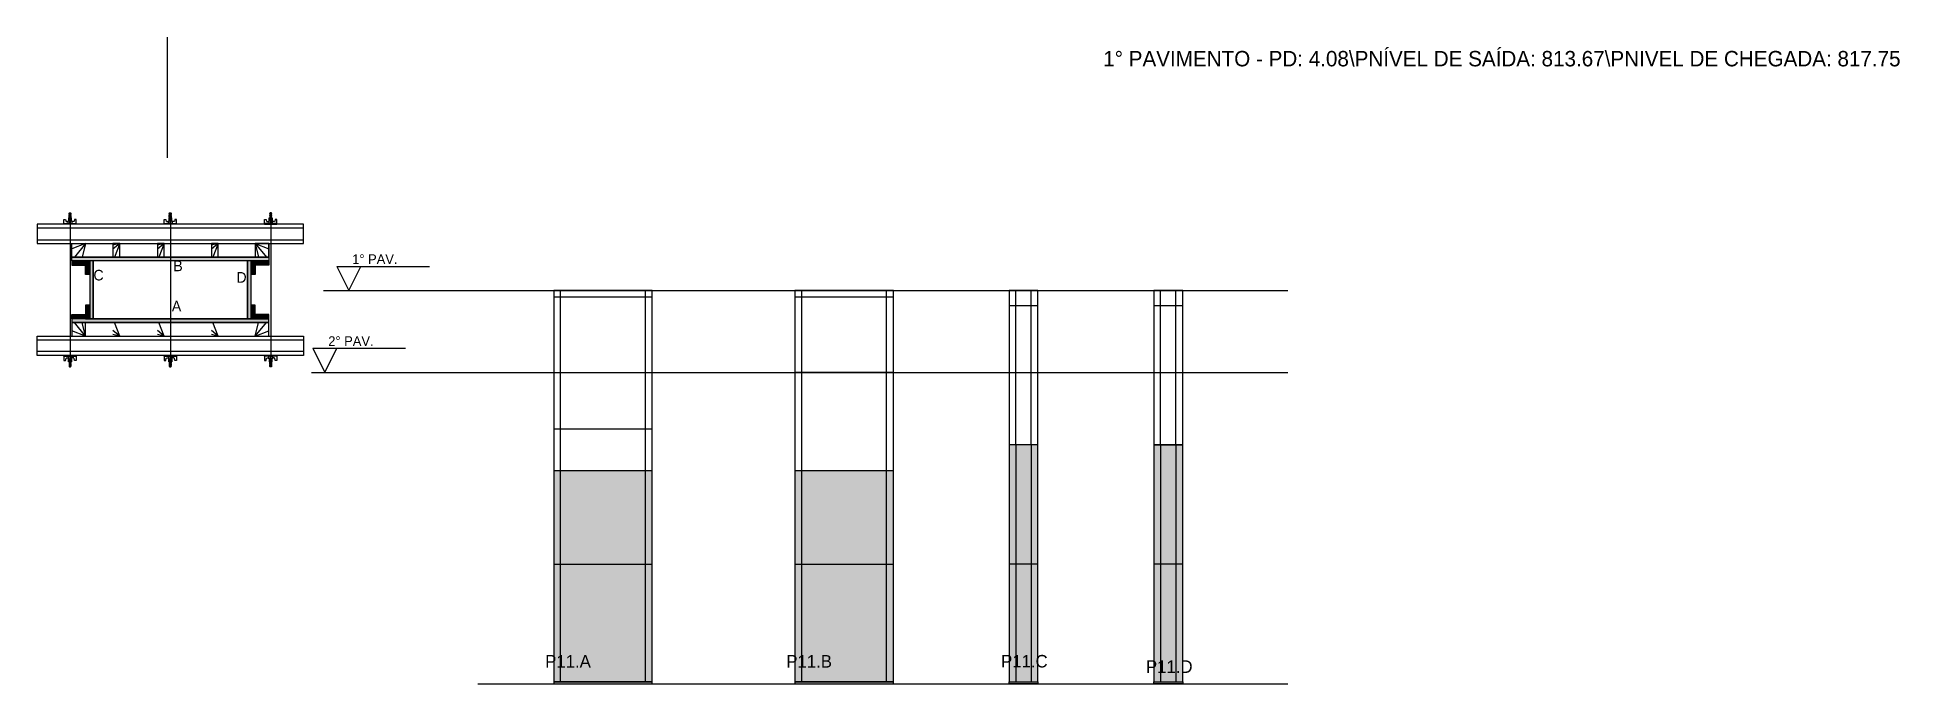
# Model space of a CAD drawing. Header units: metres. Extents: x 7871 to 9802, y 12106 to 12777.
import ezdxf

# ---------------------------------------------------------------- set-up
doc = ezdxf.new("R2010")
doc.units = ezdxf.units.M
for name, color, linetype in [('CHAPA', 7, 'Continuous'), ('Hachura', 7, 'Continuous'), ('Madeira', 7, 'Continuous'), ('NIVEL 1° PAV.', 7, 'Continuous'), ('NIVEL 2° PAV.', 7, 'Continuous'), ('NOMENCLATURA', 7, 'Continuous'), ('Nível', 7, 'Continuous'), ('Painéis', 7, 'Continuous'), ('Perfil Metálico', 7, 'Continuous'), ('SARR_2.2x7', 7, 'Continuous'), ('SARRAFO', 7, 'Continuous'), ('Texto Seção', 7, 'Continuous'), ('TEXTO_GERAL', 7, 'Continuous')]:
    doc.layers.add(name, color=color, linetype=linetype)

msp = doc.modelspace()

# ---------------------------------------------------------------- hatches: boundary and pattern name
at = {"layer": 'Hachura'}
h = msp.add_hatch(color=7, dxfattribs=at)
h.dxf.hatch_style = 1
h.paths.add_polyline_path([(7906.7, 12544.5), (7906.7, 12548.5), (7906.7, 12548.5), (8110.7, 12548.5), (8110.7, 12548.5), (8110.7, 12544.5), (8110.7, 12544.5), (7906.7, 12544.5)])
h = msp.add_hatch(color=7, dxfattribs=at)
h.dxf.hatch_style = 1
h.paths.add_polyline_path([(7906.7, 12544.5), (7906.7, 12548.5), (7906.7, 12548.5), (8110.7, 12548.5), (8110.7, 12548.5), (8110.7, 12544.5), (8110.7, 12544.5), (7906.7, 12544.5)])
h = msp.add_hatch(color=7, dxfattribs=at)
h.dxf.hatch_style = 1
h.paths.add_polyline_path([(7920.7, 12544.5), (7920.7, 12540.1), (7920.7, 12540.1), (7906.7, 12540.1), (7906.7, 12540.1), (7906.7, 12544.5), (7906.7, 12544.5), (7920.7, 12544.5)])
h = msp.add_hatch(color=7, dxfattribs=at)
h.dxf.hatch_style = 1
h.paths.add_polyline_path([(7925.1, 12544.5), (7920.7, 12544.5), (7920.7, 12544.5), (7920.7, 12530.5), (7920.7, 12530.5), (7925.1, 12530.5), (7925.1, 12530.5), (7925.1, 12544.5)])
h = msp.add_hatch(color=7, dxfattribs=at)
h.dxf.hatch_style = 1
h.paths.add_polyline_path([(7928.7, 12544.5), (7925.1, 12544.5), (7925.1, 12544.5), (7925.1, 12484.5), (7925.1, 12484.5), (7928.7, 12484.5), (7928.7, 12484.5), (7928.7, 12544.5)])
h = msp.add_hatch(color=7, dxfattribs=at)
h.dxf.hatch_style = 1
h.paths.add_polyline_path([(7928.7, 12544.5), (7925.1, 12544.5), (7925.1, 12544.5), (7925.1, 12484.5), (7925.1, 12484.5), (7928.7, 12484.5), (7928.7, 12484.5), (7928.7, 12544.5)])
h = msp.add_hatch(color=7, dxfattribs=at)
h.dxf.hatch_style = 1
h.paths.add_polyline_path([(8092.3, 12544.5), (8088.7, 12544.5), (8088.7, 12544.5), (8088.7, 12484.5), (8088.7, 12484.5), (8092.3, 12484.5), (8092.3, 12484.5), (8092.3, 12544.5)])
h = msp.add_hatch(color=7, dxfattribs=at)
h.dxf.hatch_style = 1
h.paths.add_polyline_path([(8092.3, 12544.5), (8088.7, 12544.5), (8088.7, 12544.5), (8088.7, 12484.5), (8088.7, 12484.5), (8092.3, 12484.5), (8092.3, 12484.5), (8092.3, 12544.5)])
h = msp.add_hatch(color=7, dxfattribs=at)
h.dxf.hatch_style = 1
h.paths.add_polyline_path([(8096.7, 12544.5), (8092.3, 12544.5), (8092.3, 12544.5), (8092.3, 12530.5), (8092.3, 12530.5), (8096.7, 12530.5), (8096.7, 12530.5), (8096.7, 12544.5)])
h = msp.add_hatch(color=7, dxfattribs=at)
h.dxf.hatch_style = 1
h.paths.add_polyline_path([(8096.7, 12544.5), (8096.7, 12540.1), (8096.7, 12540.1), (8110.7, 12540.1), (8110.7, 12540.1), (8110.7, 12544.5), (8110.7, 12544.5), (8096.7, 12544.5)])
h = msp.add_hatch(color=7, dxfattribs=at)
h.dxf.hatch_style = 1
h.paths.add_polyline_path([(7925.1, 12484.5), (7920.7, 12484.5), (7920.7, 12484.5), (7920.7, 12498.5), (7920.7, 12498.5), (7925.1, 12498.5), (7925.1, 12498.5), (7925.1, 12484.5)])
h = msp.add_hatch(color=7, dxfattribs=at)
h.dxf.hatch_style = 1
h.paths.add_polyline_path([(8096.7, 12484.5), (8092.3, 12484.5), (8092.3, 12484.5), (8092.3, 12498.5), (8092.3, 12498.5), (8096.7, 12498.5), (8096.7, 12498.5), (8096.7, 12484.5)])
h = msp.add_hatch(color=7, dxfattribs=at)
h.dxf.hatch_style = 1
h.paths.add_polyline_path([(7920.7, 12484.5), (7920.7, 12488.9), (7920.7, 12488.9), (7906.7, 12488.9), (7906.7, 12488.9), (7906.7, 12484.5), (7906.7, 12484.5), (7920.7, 12484.5)])
h = msp.add_hatch(color=7, dxfattribs=at)
h.dxf.hatch_style = 1
h.paths.add_polyline_path([(7906.7, 12484.5), (7906.7, 12480.5), (7906.7, 12480.5), (8110.7, 12480.5), (8110.7, 12480.5), (8110.7, 12484.5), (8110.7, 12484.5), (7906.7, 12484.5)])
h = msp.add_hatch(color=7, dxfattribs=at)
h.dxf.hatch_style = 1
h.paths.add_polyline_path([(7906.7, 12484.5), (7906.7, 12480.5), (7906.7, 12480.5), (8110.7, 12480.5), (8110.7, 12480.5), (8110.7, 12484.5), (8110.7, 12484.5), (7906.7, 12484.5)])
h = msp.add_hatch(color=7, dxfattribs=at)
h.dxf.hatch_style = 1
h.paths.add_polyline_path([(8096.7, 12484.5), (8096.7, 12488.9), (8096.7, 12488.9), (8110.7, 12488.9), (8110.7, 12488.9), (8110.7, 12484.5), (8110.7, 12484.5), (8096.7, 12484.5)])
h = msp.add_hatch(color=7, dxfattribs=at)
h.dxf.hatch_style = 1
h.paths.add_polyline_path([(8908.2, 12105.8), (8908.2, 12353.8), (8908.2, 12353.8), (8878.2, 12353.8), (8878.2, 12353.8), (8878.2, 12105.8), (8878.2, 12105.8), (8908.2, 12105.8)])
h = msp.add_hatch(color=7, dxfattribs=at)
h.dxf.hatch_style = 1
h.paths.add_polyline_path([(9058.3, 12105.8), (9058.3, 12353.8), (9058.3, 12353.8), (9028.3, 12353.8), (9028.3, 12353.8), (9028.3, 12105.8), (9028.3, 12105.8), (9058.3, 12105.8)])
h = msp.add_hatch(color=7, dxfattribs=at)
h.dxf.hatch_style = 1
h.paths.add_polyline_path([(8508.2, 12105.8), (8508.2, 12326.8), (8508.2, 12326.8), (8406.2, 12326.8), (8406.2, 12326.8), (8406.2, 12105.8), (8406.2, 12105.8), (8508.2, 12105.8)])
h = msp.add_hatch(color=7, dxfattribs=at)
h.dxf.hatch_style = 1
h.paths.add_polyline_path([(8758.3, 12105.8), (8758.3, 12326.8), (8758.3, 12326.8), (8656.3, 12326.8), (8656.3, 12326.8), (8656.3, 12105.8), (8656.3, 12105.8), (8758.3, 12105.8)])

# ---------------------------------------------------------------- linework, layer by layer
at = {"layer": 'CHAPA', "color": 7, "lineweight": 25}
for points in [[(7906.7, 12544.5), (7906.7, 12548.5), (8110.7, 12548.5), (8110.7, 12544.5)], [(7906.7, 12544.5), (7906.7, 12548.5), (8110.7, 12548.5), (8110.7, 12544.5)], [(7928.7, 12544.5), (7925.1, 12544.5), (7925.1, 12484.5), (7928.7, 12484.5)], [(7928.7, 12544.5), (7925.1, 12544.5), (7925.1, 12484.5), (7928.7, 12484.5)], [(8092.3, 12544.5), (8088.7, 12544.5), (8088.7, 12484.5), (8092.3, 12484.5)], [(8092.3, 12544.5), (8088.7, 12544.5), (8088.7, 12484.5), (8092.3, 12484.5)], [(7906.7, 12484.5), (7906.7, 12480.5), (8110.7, 12480.5), (8110.7, 12484.5)], [(7906.7, 12484.5), (7906.7, 12480.5), (8110.7, 12480.5), (8110.7, 12484.5)]]:
    msp.add_lwpolyline(points, close=True, dxfattribs=at)
at = {"layer": 'Defpoints', "color": 7, "lineweight": 25}
msp.add_line((8005.7, 12651.5), (8005.7, 12776.5), dxfattribs=at)
at = {"layer": 'Hachura', "color": 7, "lineweight": 25}
for p, q in [((7905.7, 12592.2), (7903.5, 12593.3)), ((7905.7, 12591.1), (7903.5, 12592.1)), ((7905.7, 12589.9), (7903.5, 12591)), ((7903.6, 12594), (7904, 12594.3)), ((7903.6, 12593.6), (7903.6, 12594)), ((7903.6, 12594), (7903.6, 12594)), ((7905.6, 12594), (7903.6, 12594)), ((7903.6, 12593.6), (7905.6, 12592.7)), ((7903.6, 12593.6), (7905.6, 12592.7)), ((7903.6, 12593.5), (7905.7, 12592.5)), ((7903.6, 12592.5), (7903.6, 12593.1)), ((7905.6, 12592.1), (7903.6, 12593.1)), ((7903.6, 12592.5), (7905.6, 12591.5)), ((7903.6, 12592.4), (7905.7, 12591.3)), ((7903.6, 12591.3), (7903.6, 12592)), ((7905.6, 12591), (7903.6, 12592)), ((7903.6, 12591.7), (7903.6, 12592)), ((7903.6, 12591.3), (7905.6, 12590.3)), ((7903.6, 12591.2), (7905.7, 12590.1)), ((7903.6, 12590.1), (7903.6, 12590.8)), ((7905.6, 12589.8), (7903.6, 12590.8)), ((7904, 12594.3), (7905.2, 12594.3)), ((7905.6, 12593.3), (7904.3, 12594)), ((7905.7, 12593.4), (7904.5, 12594)), ((7904.7, 12593.3), (7904.7, 12439.5)), ((7905.1, 12594), (7905.7, 12593.6)), ((7905.6, 12594), (7905.2, 12594.3)), ((7905.3, 12594), (7905.6, 12593.8)), ((7905.6, 12593.8), (7905.6, 12594)), ((7905.6, 12593.3), (7905.6, 12592.7)), ((7905.6, 12591.5), (7905.6, 12592.1)), ((7905.6, 12590.8), (7905.6, 12591)), ((7905.6, 12590.8), (7905.6, 12590.3)), ((8009.7, 12592.2), (8007.5, 12593.3)), ((8009.7, 12591.1), (8007.5, 12592.1)), ((8009.7, 12589.9), (8007.5, 12591)), ((8007.6, 12594), (8008, 12594.3)), ((8007.6, 12593.6), (8007.6, 12594)), ((8007.6, 12594), (8007.6, 12594)), ((8009.6, 12594), (8007.6, 12594)), ((8007.6, 12593.6), (8009.6, 12592.7)), ((8007.6, 12593.6), (8009.6, 12592.7)), ((8007.6, 12593.5), (8009.7, 12592.5)), ((8007.6, 12592.5), (8007.6, 12593.1)), ((8009.6, 12592.1), (8007.6, 12593.1)), ((8007.6, 12592.5), (8009.6, 12591.5)), ((8007.6, 12592.4), (8009.7, 12591.3)), ((8007.6, 12591.3), (8007.6, 12592)), ((8009.6, 12591), (8007.6, 12592)), ((8007.6, 12591.7), (8007.6, 12592)), ((8007.6, 12591.3), (8009.6, 12590.3)), ((8007.6, 12591.2), (8009.7, 12590.1)), ((8007.6, 12590.1), (8007.6, 12590.8)), ((8009.6, 12589.8), (8007.6, 12590.8)), ((8008, 12594.3), (8009.2, 12594.3)), ((8009.6, 12593.3), (8008.3, 12594)), ((8009.7, 12593.4), (8008.5, 12594)), ((8008.7, 12593.3), (8008.7, 12439.5)), ((8009.1, 12594), (8009.7, 12593.6)), ((8009.6, 12594), (8009.2, 12594.3)), ((8009.3, 12594), (8009.6, 12593.8)), ((8009.6, 12593.8), (8009.6, 12594)), ((8009.6, 12593.3), (8009.6, 12592.7)), ((8009.6, 12591.5), (8009.6, 12592.1)), ((8009.6, 12590.8), (8009.6, 12591)), ((8009.6, 12590.8), (8009.6, 12590.3)), ((8112.3, 12594), (8111.6, 12593.6)), ((8113.8, 12593.5), (8111.6, 12592.5)), ((8113.8, 12592.4), (8111.6, 12591.3)), ((8113.8, 12591.2), (8111.6, 12590.1)), ((8111.7, 12593.4), (8112.8, 12594)), ((8111.7, 12592.2), (8113.8, 12593.3)), ((8111.7, 12591.1), (8113.8, 12592.1)), ((8111.7, 12589.9), (8113.8, 12591)), ((8111.8, 12594), (8112.1, 12594.3)), ((8112, 12594), (8111.8, 12593.8)), ((8111.8, 12593.8), (8111.8, 12594)), ((8111.8, 12593.3), (8113.1, 12594)), ((8111.8, 12594), (8113.7, 12594)), ((8113.7, 12593.6), (8111.8, 12592.7)), ((8113.7, 12593.6), (8111.8, 12592.7)), ((8111.8, 12593.3), (8111.8, 12592.7)), ((8111.8, 12592.1), (8113.7, 12593.1)), ((8113.7, 12592.5), (8111.8, 12591.5)), ((8111.8, 12591.5), (8111.8, 12592.1)), ((8111.8, 12591), (8113.7, 12592)), ((8113.7, 12591.3), (8111.8, 12590.3)), ((8111.8, 12590.8), (8111.8, 12591)), ((8111.8, 12590.8), (8111.8, 12590.3)), ((8111.8, 12589.8), (8113.7, 12590.8)), ((8113.4, 12594.3), (8112.1, 12594.3)), ((8112.7, 12593.3), (8112.7, 12439.5)), ((8113.7, 12594), (8113.4, 12594.3)), ((8113.7, 12593.6), (8113.7, 12594)), ((8113.7, 12594), (8113.7, 12594)), ((8113.7, 12592.5), (8113.7, 12593.1)), ((8113.7, 12591.3), (8113.7, 12592)), ((8113.7, 12591.7), (8113.7, 12592)), ((8113.7, 12590.1), (8113.7, 12590.8)), ((7898.2, 12582.5), (7898.2, 12587.6)), ((7898.2, 12587.6), (7899.9, 12587.6)), ((7898.2, 12583.4), (7911.1, 12583.4)), ((7898.2, 12583.4), (7903.4, 12583.4)), ((7911.1, 12582.5), (7898.2, 12582.5)), ((7898.4, 12583.4), (7898.4, 12582.5)), ((7898.6, 12583.4), (7898.6, 12582.5)), ((7898.9, 12583.4), (7898.9, 12582.5)), ((7899.4, 12583.4), (7899.4, 12582.5)), ((7899.9, 12587.6), (7900.5, 12585.4)), ((7900.2, 12583.4), (7900.2, 12582.5)), ((7900.8, 12585.2), (7902.7, 12585.2)), ((7901.6, 12583.4), (7901.6, 12582.5)), ((7910.2, 12582.5), (7902.4, 12582.5)), ((7902.7, 12586), (7906.6, 12586)), ((7902.7, 12583.4), (7902.7, 12586)), ((7904.7, 12583.4), (7902.7, 12583.4)), ((7906.3, 12589.2), (7903, 12589.2)), ((7903, 12589.2), (7903, 12586)), ((7906.3, 12589.1), (7903, 12589.1)), ((7903.4, 12583.4), (7904, 12583.4)), ((7904.8, 12589.2), (7903.5, 12589.8)), ((7903.6, 12590.1), (7905.6, 12589.2)), ((7904.5, 12589.2), (7903.6, 12589.6)), ((7903.6, 12589.2), (7903.6, 12589.6)), ((7903.7, 12583.1), (7903.7, 12583.3)), ((7903.7, 12582.6), (7903.7, 12583.1)), ((7904, 12589.2), (7904, 12586)), ((7904.4, 12583.4), (7904.4, 12585.4)), ((7904.7, 12583.4), (7904.7, 12582.5)), ((7904.9, 12585.4), (7904.9, 12583.4)), ((7905.6, 12589.8), (7905.6, 12589.2)), ((7905.6, 12589.2), (7905.6, 12586)), ((7905.6, 12583.2), (7905.6, 12582.8)), ((7906.3, 12586), (7906.3, 12589.2)), ((7906.6, 12586), (7906.3, 12586)), ((7906.6, 12586), (7906.3, 12586)), ((7906.6, 12586), (7906.6, 12583.4)), ((7908.5, 12585.2), (7906.6, 12585.2)), ((7907.7, 12583.4), (7907.7, 12582.5)), ((7909.4, 12587.6), (7908.9, 12585.4)), ((7909.1, 12583.4), (7909.1, 12582.5)), ((7911.1, 12587.6), (7909.4, 12587.6)), ((7910, 12583.4), (7910, 12582.5)), ((7910.4, 12583.4), (7910.4, 12582.5)), ((7910.8, 12583.4), (7910.8, 12582.5)), ((7911, 12583.4), (7911, 12582.5)), ((7911.1, 12583.4), (7911.1, 12587.6)), ((7911.1, 12583.4), (7911.1, 12582.5)), ((8002.2, 12582.5), (8002.2, 12587.6)), ((8002.2, 12587.6), (8003.9, 12587.6)), ((8002.2, 12583.4), (8015.1, 12583.4)), ((8002.2, 12583.4), (8007.4, 12583.4)), ((8015.1, 12582.5), (8002.2, 12582.5)), ((8002.4, 12583.4), (8002.4, 12582.5)), ((8002.6, 12583.4), (8002.6, 12582.5)), ((8002.9, 12583.4), (8002.9, 12582.5)), ((8003.4, 12583.4), (8003.4, 12582.5)), ((8003.9, 12587.6), (8004.5, 12585.4)), ((8004.2, 12583.4), (8004.2, 12582.5)), ((8004.8, 12585.2), (8006.7, 12585.2)), ((8005.6, 12583.4), (8005.6, 12582.5)), ((8014.2, 12582.5), (8006.4, 12582.5)), ((8006.7, 12586), (8010.6, 12586)), ((8006.7, 12583.4), (8006.7, 12586)), ((8008.7, 12583.4), (8006.7, 12583.4)), ((8010.3, 12589.2), (8007, 12589.2)), ((8007, 12589.2), (8007, 12586)), ((8010.3, 12589.1), (8007, 12589.1)), ((8007.4, 12583.4), (8008, 12583.4)), ((8008.8, 12589.2), (8007.5, 12589.8)), ((8007.6, 12590.1), (8009.6, 12589.2)), ((8008.5, 12589.2), (8007.6, 12589.6)), ((8007.6, 12589.2), (8007.6, 12589.6)), ((8007.7, 12583.1), (8007.7, 12583.3)), ((8007.7, 12582.6), (8007.7, 12583.1)), ((8008, 12589.2), (8008, 12586)), ((8008.4, 12583.4), (8008.4, 12585.4)), ((8008.7, 12583.4), (8008.7, 12582.5)), ((8008.9, 12585.4), (8008.9, 12583.4)), ((8009.6, 12589.8), (8009.6, 12589.2)), ((8009.6, 12589.2), (8009.6, 12586)), ((8009.6, 12583.2), (8009.6, 12582.8)), ((8010.3, 12586), (8010.3, 12589.2)), ((8010.6, 12586), (8010.3, 12586)), ((8010.6, 12586), (8010.3, 12586)), ((8010.6, 12586), (8010.6, 12583.4)), ((8012.5, 12585.2), (8010.6, 12585.2)), ((8011.7, 12583.4), (8011.7, 12582.5)), ((8013.4, 12587.6), (8012.9, 12585.4)), ((8013.1, 12583.4), (8013.1, 12582.5)), ((8015.1, 12587.6), (8013.4, 12587.6)), ((8014, 12583.4), (8014, 12582.5)), ((8014.4, 12583.4), (8014.4, 12582.5)), ((8014.8, 12583.4), (8014.8, 12582.5)), ((8015, 12583.4), (8015, 12582.5)), ((8015.1, 12583.4), (8015.1, 12587.6)), ((8015.1, 12583.4), (8015.1, 12582.5)), ((8106.2, 12583.4), (8106.2, 12587.6)), ((8106.2, 12587.6), (8107.9, 12587.6)), ((8119.1, 12583.4), (8106.2, 12583.4)), ((8106.2, 12583.4), (8106.2, 12582.5)), ((8106.2, 12582.5), (8119.1, 12582.5)), ((8106.4, 12583.4), (8106.4, 12582.5)), ((8106.6, 12583.4), (8106.6, 12582.5)), ((8106.9, 12583.4), (8106.9, 12582.5)), ((8107.2, 12582.5), (8115, 12582.5)), ((8107.4, 12583.4), (8107.4, 12582.5)), ((8107.9, 12587.6), (8108.5, 12585.4)), ((8108.2, 12583.4), (8108.2, 12582.5)), ((8108.8, 12585.2), (8110.7, 12585.2)), ((8109.6, 12583.4), (8109.6, 12582.5)), ((8114.6, 12586), (8110.7, 12586)), ((8110.7, 12586), (8110.7, 12583.4)), ((8110.7, 12586), (8111, 12586)), ((8110.7, 12586), (8111, 12586)), ((8111, 12589.2), (8114.4, 12589.2)), ((8111, 12586), (8111, 12589.2)), ((8111, 12589.1), (8114.4, 12589.1)), ((8111.7, 12583.2), (8111.7, 12582.8)), ((8113.7, 12590.1), (8111.8, 12589.2)), ((8111.8, 12589.8), (8111.8, 12589.2)), ((8111.8, 12589.2), (8111.8, 12586)), ((8112.5, 12589.2), (8113.8, 12589.8)), ((8112.5, 12585.4), (8112.5, 12583.4)), ((8112.7, 12583.4), (8114.6, 12583.4)), ((8112.7, 12583.4), (8112.7, 12582.5)), ((8112.8, 12589.2), (8113.7, 12589.6)), ((8113, 12583.4), (8113, 12585.4)), ((8113.3, 12589.2), (8113.3, 12586)), ((8114, 12583.4), (8113.3, 12583.4)), ((8113.6, 12583.1), (8113.6, 12583.3)), ((8113.6, 12582.6), (8113.6, 12583.1)), ((8113.7, 12589.2), (8113.7, 12589.6)), ((8119.1, 12583.4), (8114, 12583.4)), ((8114.4, 12589.2), (8114.4, 12586)), ((8114.6, 12583.4), (8114.6, 12586)), ((8116.6, 12585.2), (8114.6, 12585.2)), ((8115.7, 12583.4), (8115.7, 12582.5)), ((8117.4, 12587.6), (8116.9, 12585.4)), ((8117.1, 12583.4), (8117.1, 12582.5)), ((8119.1, 12587.6), (8117.4, 12587.6)), ((8118, 12583.4), (8118, 12582.5)), ((8118.4, 12583.4), (8118.4, 12582.5)), ((8118.8, 12583.4), (8118.8, 12582.5)), ((8119, 12583.4), (8119, 12582.5)), ((8119.1, 12582.5), (8119.1, 12587.6)), ((7911.1, 12446.5), (7898.2, 12446.5)), ((7898.2, 12446.5), (7898.2, 12441.3)), ((7898.2, 12445.6), (7911.1, 12445.6)), ((7898.2, 12445.6), (7903.4, 12445.6)), ((7898.2, 12441.3), (7899.9, 12441.3)), ((7898.4, 12445.6), (7898.4, 12446.5)), ((7898.6, 12445.6), (7898.6, 12446.5)), ((7898.9, 12445.6), (7898.9, 12446.5)), ((7899.4, 12445.6), (7899.4, 12446.5)), ((7899.9, 12441.3), (7900.5, 12443.5)), ((7900.2, 12445.6), (7900.2, 12446.5)), ((7900.8, 12443.8), (7902.7, 12443.8)), ((7901.6, 12445.6), (7901.6, 12446.5)), ((7910.2, 12446.5), (7902.4, 12446.5)), ((7904.7, 12445.6), (7902.7, 12445.6)), ((7902.7, 12445.6), (7902.7, 12443)), ((7902.7, 12443), (7906.6, 12443)), ((7903, 12439.8), (7903, 12443)), ((7906.3, 12439.8), (7903, 12439.8)), ((7906.3, 12439.8), (7903, 12439.8)), ((7903.4, 12445.6), (7904, 12445.6)), ((7904.8, 12439.8), (7903.5, 12439.1)), ((7905.7, 12439), (7903.5, 12438)), ((7905.7, 12437.9), (7903.5, 12436.8)), ((7905.7, 12436.7), (7903.5, 12435.6)), ((7903.6, 12438.8), (7905.6, 12439.8)), ((7904.5, 12439.8), (7903.6, 12439.3)), ((7903.6, 12439.8), (7903.6, 12439.3)), ((7905.6, 12439.1), (7903.6, 12438.2)), ((7903.6, 12438.8), (7903.6, 12438.2)), ((7903.6, 12437.7), (7905.7, 12438.8)), ((7903.6, 12437.6), (7905.6, 12438.6)), ((7905.6, 12438), (7903.6, 12437)), ((7903.6, 12436.6), (7905.7, 12437.7)), ((7903.6, 12437.6), (7903.6, 12437)), ((7903.6, 12436.5), (7905.6, 12437.4)), ((7903.6, 12437.2), (7903.6, 12437)), ((7905.6, 12436.8), (7903.6, 12435.8)), ((7903.6, 12436.5), (7903.6, 12435.8)), ((7903.6, 12435.4), (7905.7, 12436.5)), ((7903.6, 12435.3), (7905.6, 12436.3)), ((7903.6, 12435.3), (7905.6, 12436.3)), ((7903.7, 12446.3), (7903.7, 12445.9)), ((7903.7, 12445.9), (7903.7, 12445.7)), ((7904, 12439.8), (7904, 12443)), ((7904.4, 12445.6), (7904.4, 12443.6)), ((7904.7, 12445.6), (7904.7, 12446.5)), ((7904.9, 12443.6), (7904.9, 12445.6)), ((7905.6, 12445.7), (7905.6, 12446.1)), ((7905.6, 12439.8), (7905.6, 12443)), ((7905.6, 12439.1), (7905.6, 12439.8)), ((7905.6, 12438.2), (7905.6, 12438.6)), ((7905.6, 12438.2), (7905.6, 12438)), ((7905.6, 12437.4), (7905.6, 12436.8)), ((7905.6, 12435.6), (7905.6, 12436.3)), ((7906.3, 12443), (7906.3, 12439.8)), ((7906.6, 12443), (7906.3, 12443)), ((7906.6, 12443), (7906.3, 12443)), ((7906.6, 12443), (7906.6, 12445.6)), ((7908.5, 12443.8), (7906.6, 12443.8)), ((7907.7, 12445.6), (7907.7, 12446.5)), ((7909.4, 12441.3), (7908.9, 12443.5)), ((7909.1, 12445.6), (7909.1, 12446.5)), ((7911.1, 12441.3), (7909.4, 12441.3)), ((7910, 12445.6), (7910, 12446.5)), ((7910.4, 12445.6), (7910.4, 12446.5)), ((7910.8, 12445.6), (7910.8, 12446.5)), ((7911, 12445.6), (7911, 12446.5)), ((7911.1, 12445.6), (7911.1, 12446.5)), ((7911.1, 12445.6), (7911.1, 12441.3)), ((8015.1, 12446.5), (8002.2, 12446.5)), ((8002.2, 12446.5), (8002.2, 12441.3)), ((8002.2, 12445.6), (8015.1, 12445.6)), ((8002.2, 12445.6), (8007.4, 12445.6)), ((8002.2, 12441.3), (8003.9, 12441.3)), ((8002.4, 12445.6), (8002.4, 12446.5)), ((8002.6, 12445.6), (8002.6, 12446.5)), ((8002.9, 12445.6), (8002.9, 12446.5)), ((8003.4, 12445.6), (8003.4, 12446.5)), ((8003.9, 12441.3), (8004.5, 12443.5)), ((8004.2, 12445.6), (8004.2, 12446.5)), ((8004.8, 12443.8), (8006.7, 12443.8)), ((8005.6, 12445.6), (8005.6, 12446.5)), ((8014.2, 12446.5), (8006.4, 12446.5)), ((8008.7, 12445.6), (8006.7, 12445.6)), ((8006.7, 12445.6), (8006.7, 12443)), ((8006.7, 12443), (8010.6, 12443)), ((8007, 12439.8), (8007, 12443)), ((8010.3, 12439.8), (8007, 12439.8)), ((8010.3, 12439.8), (8007, 12439.8)), ((8007.4, 12445.6), (8008, 12445.6)), ((8008.8, 12439.8), (8007.5, 12439.1)), ((8009.7, 12439), (8007.5, 12438)), ((8009.7, 12437.9), (8007.5, 12436.8)), ((8009.7, 12436.7), (8007.5, 12435.6)), ((8007.6, 12438.8), (8009.6, 12439.8)), ((8008.5, 12439.8), (8007.6, 12439.3)), ((8007.6, 12439.8), (8007.6, 12439.3)), ((8009.6, 12439.1), (8007.6, 12438.2)), ((8007.6, 12438.8), (8007.6, 12438.2)), ((8007.6, 12437.7), (8009.7, 12438.8)), ((8007.6, 12437.6), (8009.6, 12438.6)), ((8009.6, 12438), (8007.6, 12437)), ((8007.6, 12436.6), (8009.7, 12437.7)), ((8007.6, 12437.6), (8007.6, 12437)), ((8007.6, 12436.5), (8009.6, 12437.4)), ((8007.6, 12437.2), (8007.6, 12437)), ((8009.6, 12436.8), (8007.6, 12435.8)), ((8007.6, 12436.5), (8007.6, 12435.8)), ((8007.6, 12435.4), (8009.7, 12436.5)), ((8007.6, 12435.3), (8009.6, 12436.3)), ((8007.6, 12435.3), (8009.6, 12436.3)), ((8007.7, 12446.3), (8007.7, 12445.9)), ((8007.7, 12445.9), (8007.7, 12445.7)), ((8008, 12439.8), (8008, 12443)), ((8008.4, 12445.6), (8008.4, 12443.6)), ((8008.7, 12445.6), (8008.7, 12446.5)), ((8008.9, 12443.6), (8008.9, 12445.6)), ((8009.6, 12445.7), (8009.6, 12446.1)), ((8009.6, 12439.8), (8009.6, 12443)), ((8009.6, 12439.1), (8009.6, 12439.8)), ((8009.6, 12438.2), (8009.6, 12438.6)), ((8009.6, 12438.2), (8009.6, 12438)), ((8009.6, 12437.4), (8009.6, 12436.8)), ((8009.6, 12435.6), (8009.6, 12436.3)), ((8010.3, 12443), (8010.3, 12439.8)), ((8010.6, 12443), (8010.3, 12443)), ((8010.6, 12443), (8010.3, 12443)), ((8010.6, 12443), (8010.6, 12445.6)), ((8012.5, 12443.8), (8010.6, 12443.8)), ((8011.7, 12445.6), (8011.7, 12446.5)), ((8013.4, 12441.3), (8012.9, 12443.5)), ((8013.1, 12445.6), (8013.1, 12446.5)), ((8015.1, 12441.3), (8013.4, 12441.3)), ((8014, 12445.6), (8014, 12446.5)), ((8014.4, 12445.6), (8014.4, 12446.5)), ((8014.8, 12445.6), (8014.8, 12446.5)), ((8015, 12445.6), (8015, 12446.5)), ((8015.1, 12445.6), (8015.1, 12446.5)), ((8015.1, 12445.6), (8015.1, 12441.3)), ((8106.2, 12446.5), (8119.1, 12446.5)), ((8106.2, 12445.6), (8106.2, 12446.5)), ((8119.1, 12445.6), (8106.2, 12445.6)), ((8106.2, 12445.6), (8106.2, 12441.3)), ((8106.2, 12441.3), (8107.9, 12441.3)), ((8106.4, 12445.6), (8106.4, 12446.5)), ((8106.6, 12445.6), (8106.6, 12446.5)), ((8106.9, 12445.6), (8106.9, 12446.5)), ((8107.2, 12446.5), (8115, 12446.5)), ((8107.4, 12445.6), (8107.4, 12446.5)), ((8107.9, 12441.3), (8108.5, 12443.5)), ((8108.2, 12445.6), (8108.2, 12446.5)), ((8108.8, 12443.8), (8110.7, 12443.8)), ((8109.6, 12445.6), (8109.6, 12446.5)), ((8110.7, 12443), (8110.7, 12445.6)), ((8114.6, 12443), (8110.7, 12443)), ((8110.7, 12443), (8111, 12443)), ((8110.7, 12443), (8111, 12443)), ((8111, 12443), (8111, 12439.8)), ((8111, 12439.8), (8114.4, 12439.8)), ((8111, 12439.8), (8114.4, 12439.8)), ((8113.8, 12437.7), (8111.6, 12438.8)), ((8113.8, 12436.6), (8111.6, 12437.7)), ((8113.8, 12435.4), (8111.6, 12436.5)), ((8111.7, 12445.7), (8111.7, 12446.1)), ((8111.7, 12439), (8113.8, 12438)), ((8111.7, 12437.9), (8113.8, 12436.8)), ((8111.7, 12436.7), (8113.8, 12435.6)), ((8111.8, 12439.8), (8111.8, 12443)), ((8111.8, 12439.1), (8111.8, 12439.8)), ((8113.7, 12438.8), (8111.8, 12439.8)), ((8111.8, 12439.1), (8113.7, 12438.2)), ((8111.8, 12438.2), (8111.8, 12438.6)), ((8113.7, 12437.6), (8111.8, 12438.6)), ((8111.8, 12438.2), (8111.8, 12438)), ((8111.8, 12438), (8113.7, 12437)), ((8111.8, 12437.4), (8111.8, 12436.8)), ((8113.7, 12436.5), (8111.8, 12437.4)), ((8111.8, 12436.8), (8113.7, 12435.8)), ((8113.7, 12435.3), (8111.8, 12436.3)), ((8111.8, 12435.6), (8111.8, 12436.3)), ((8113.7, 12435.3), (8111.8, 12436.3)), ((8112.5, 12443.6), (8112.5, 12445.6)), ((8112.5, 12439.8), (8113.8, 12439.1)), ((8112.7, 12445.6), (8112.7, 12446.5)), ((8112.7, 12445.6), (8114.6, 12445.6)), ((8112.8, 12439.8), (8113.7, 12439.3)), ((8113, 12445.6), (8113, 12443.6)), ((8114, 12445.6), (8113.3, 12445.6)), ((8113.3, 12439.8), (8113.3, 12443)), ((8113.6, 12446.3), (8113.6, 12445.9)), ((8113.6, 12445.9), (8113.6, 12445.7)), ((8113.7, 12439.8), (8113.7, 12439.3)), ((8113.7, 12438.8), (8113.7, 12438.2)), ((8113.7, 12437.6), (8113.7, 12437)), ((8113.7, 12437.2), (8113.7, 12437)), ((8113.7, 12436.5), (8113.7, 12435.8)), ((8119.1, 12445.6), (8114, 12445.6)), ((8114.4, 12439.8), (8114.4, 12443)), ((8114.6, 12445.6), (8114.6, 12443)), ((8116.6, 12443.8), (8114.6, 12443.8)), ((8115.7, 12445.6), (8115.7, 12446.5)), ((8117.4, 12441.3), (8116.9, 12443.5)), ((8117.1, 12445.6), (8117.1, 12446.5)), ((8119.1, 12441.3), (8117.4, 12441.3)), ((8118, 12445.6), (8118, 12446.5)), ((8118.4, 12445.6), (8118.4, 12446.5)), ((8118.8, 12445.6), (8118.8, 12446.5)), ((8119, 12445.6), (8119, 12446.5)), ((8119.1, 12446.5), (8119.1, 12441.3)), ((7903.6, 12435.3), (7903.6, 12435)), ((7903.6, 12435), (7903.6, 12435)), ((7903.6, 12435), (7904, 12434.7)), ((7905.6, 12435), (7903.6, 12435)), ((7904, 12434.7), (7905.2, 12434.7)), ((7905.6, 12435.6), (7904.3, 12435)), ((7905.7, 12435.6), (7904.5, 12435)), ((7905.1, 12435), (7905.7, 12435.3)), ((7905.6, 12435), (7905.2, 12434.7)), ((7905.3, 12435), (7905.6, 12435.1)), ((7905.6, 12435.1), (7905.6, 12435)), ((8007.6, 12435.3), (8007.6, 12435)), ((8007.6, 12435), (8007.6, 12435)), ((8007.6, 12435), (8008, 12434.7)), ((8009.6, 12435), (8007.6, 12435)), ((8008, 12434.7), (8009.2, 12434.7)), ((8009.6, 12435.6), (8008.3, 12435)), ((8009.7, 12435.6), (8008.5, 12435)), ((8009.1, 12435), (8009.7, 12435.3)), ((8009.6, 12435), (8009.2, 12434.7)), ((8009.3, 12435), (8009.6, 12435.1)), ((8009.6, 12435.1), (8009.6, 12435)), ((8112.3, 12435), (8111.6, 12435.3)), ((8111.7, 12435.6), (8112.8, 12435)), ((8111.8, 12435.6), (8113.1, 12435)), ((8112, 12435), (8111.8, 12435.1)), ((8111.8, 12435.1), (8111.8, 12435)), ((8111.8, 12435), (8112.1, 12434.7)), ((8111.8, 12435), (8113.7, 12435)), ((8113.4, 12434.7), (8112.1, 12434.7)), ((8113.7, 12435), (8113.4, 12434.7)), ((8113.7, 12435.3), (8113.7, 12435)), ((8113.7, 12435), (8113.7, 12435))]:
    msp.add_line(p, q, dxfattribs=at)
at = {"layer": 'Madeira', "color": 7, "lineweight": 25}
for p, q in [((7920.7, 12562.5), (7906.7, 12557.1)), ((7920.7, 12562.5), (7909.2, 12548.5)), ((7920.7, 12562.5), (7917.2, 12548.5)), ((7956.2, 12562.5), (7949.2, 12556.7)), ((7956.2, 12562.5), (7949.2, 12560.7)), ((7956.2, 12562.5), (7950.7, 12548.5)), ((8002.2, 12562.5), (7995.2, 12556.7)), ((8002.2, 12562.5), (7995.2, 12560.7)), ((8002.2, 12562.5), (7996.7, 12548.5)), ((8058.2, 12562.5), (8051.2, 12556.7)), ((8058.2, 12562.5), (8051.2, 12560.7)), ((8058.2, 12562.5), (8052.7, 12548.5)), ((8096.7, 12562.5), (8108.2, 12548.5)), ((8096.7, 12562.5), (8100.2, 12548.5)), ((8096.7, 12562.5), (8110.7, 12557)), ((7920.7, 12466.5), (7909.2, 12480.5)), ((7920.7, 12466.5), (7917.2, 12480.5)), ((7956.2, 12466.5), (7950.7, 12480.5)), ((8002.2, 12466.5), (7996.7, 12480.5)), ((8058.2, 12466.5), (8052.7, 12480.5)), ((8096.7, 12466.5), (8108.2, 12480.5)), ((8096.7, 12466.5), (8100.2, 12480.5)), ((7920.7, 12466.5), (7906.7, 12471.9)), ((7956.2, 12466.5), (7949.2, 12472.2)), ((7956.2, 12466.5), (7949.2, 12468.2)), ((8002.2, 12466.5), (7995.2, 12472.2)), ((8002.2, 12466.5), (7995.2, 12468.2)), ((8058.2, 12466.5), (8051.2, 12472.2)), ((8058.2, 12466.5), (8051.2, 12468.2)), ((8096.7, 12466.5), (8110.7, 12471.9))]:
    msp.add_line(p, q, dxfattribs=at)
for points in [[(8110.7, 12562.5), (8110.7, 12548.5), (7906.7, 12548.5), (7906.7, 12562.5)], [(7956.2, 12562.5), (7949.2, 12562.5), (7949.2, 12548.5), (7956.2, 12548.5)], [(8002.2, 12562.5), (7995.2, 12562.5), (7995.2, 12548.5), (8002.2, 12548.5)], [(8058.2, 12562.5), (8051.2, 12562.5), (8051.2, 12548.5), (8058.2, 12548.5)], [(8096.7, 12562.5), (8096.7, 12548.5), (8110.7, 12548.5), (8110.7, 12562.5)], [(7920.7, 12466.5), (7920.7, 12480.5), (7906.7, 12480.5), (7906.7, 12466.5)], [(8110.7, 12466.5), (8110.7, 12480.5), (7906.7, 12480.5), (7906.7, 12466.5)]]:
    msp.add_lwpolyline(points, close=True, dxfattribs=at)
at = {"layer": 'NIVEL 1° PAV.', "color": 7, "lineweight": 25}
for p, q in [((8181.2, 12538.8), (8277.2, 12538.8)), ((8181.2, 12538.8), (8193.7, 12513.8)), ((8193.7, 12513.8), (8206.2, 12538.8)), ((8167.4, 12513.8), (9167.4, 12513.8))]:
    msp.add_line(p, q, dxfattribs=at)
at = {"layer": 'NIVEL 2° PAV.', "color": 7, "lineweight": 25}
for p, q in [((8156.4, 12453.8), (8252.4, 12453.8)), ((8156.4, 12453.8), (8168.9, 12428.8)), ((8168.9, 12428.8), (8181.4, 12453.8)), ((8155, 12428.8), (9167.4, 12428.8))]:
    msp.add_line(p, q, dxfattribs=at)
at = {"layer": 'Nível', "color": 7, "lineweight": 25}
for p, q in [((8327.6, 12513.8), (9167.4, 12513.8)), ((8327.6, 12105.8), (9167.4, 12105.8))]:
    msp.add_line(p, q, dxfattribs=at)
at = {"layer": 'Painéis', "color": 7, "lineweight": 25}
for p, q in [((8406.2, 12513.8), (8406.2, 12105.8)), ((8508.2, 12513.8), (8406.2, 12513.8)), ((8508.2, 12105.8), (8508.2, 12513.8)), ((8656.3, 12513.8), (8656.3, 12105.8)), ((8758.3, 12513.8), (8656.3, 12513.8)), ((8758.3, 12105.8), (8758.3, 12513.8)), ((8878.2, 12513.8), (8878.2, 12107.8)), ((8908.2, 12513.8), (8878.2, 12513.8)), ((8908.2, 12107.8), (8908.2, 12513.8)), ((9028.3, 12513.8), (9028.3, 12107.8)), ((9058.3, 12513.8), (9028.3, 12513.8)), ((9058.3, 12107.8), (9058.3, 12513.8)), ((8908.2, 12497.8), (8878.2, 12497.8)), ((9058.3, 12497.8), (9028.3, 12497.8)), ((8758.3, 12428.8), (8656.3, 12428.8)), ((8508.2, 12369.8), (8406.2, 12369.8)), ((8908.2, 12353.8), (8878.2, 12353.8)), ((9028.3, 12353.8), (9058.3, 12353.8)), ((9058.3, 12353.8), (9028.3, 12353.8)), ((8508.2, 12326.8), (8406.2, 12326.8)), ((8758.3, 12326.8), (8656.3, 12326.8)), ((8406.2, 12229.8), (8508.2, 12229.8)), ((8656.3, 12229.8), (8758.3, 12229.8)), ((8908.2, 12229.8), (8878.2, 12229.8)), ((9058.3, 12229.8), (9028.3, 12229.8)), ((8406.2, 12107.8), (8508.2, 12107.8)), ((8656.3, 12107.8), (8758.3, 12107.8)), ((8878.2, 12107.8), (8908.2, 12107.8)), ((9028.3, 12107.8), (9058.3, 12107.8))]:
    msp.add_line(p, q, dxfattribs=at)
for points in [[(8088.7, 12484.5), (8088.7, 12544.5), (7928.7, 12544.5), (7928.7, 12484.5)], [(8508.2, 12107.8), (8406.2, 12107.8), (8406.2, 12105.8), (8508.2, 12105.8)], [(8758.3, 12107.8), (8656.3, 12107.8), (8656.3, 12105.8), (8758.3, 12105.8)], [(8878.2, 12107.8), (8908.2, 12107.8), (8908.2, 12105.8), (8878.2, 12105.8)], [(9028.3, 12107.8), (9058.3, 12107.8), (9058.3, 12105.8), (9028.3, 12105.8)]]:
    msp.add_lwpolyline(points, close=True, dxfattribs=at)
at = {"layer": 'Perfil Metálico', "color": 7, "lineweight": 25}
for points in [[(7870.7, 12582.5), (7870.7, 12562.5), (8146.7, 12562.5), (8146.7, 12582.5)], [(8146.7, 12566.5), (8146.7, 12578.5), (7870.7, 12578.5), (7870.7, 12566.5)], [(7870.7, 12446.5), (7870.7, 12466.5), (8146.7, 12466.5), (8146.7, 12446.5)], [(8146.7, 12462.5), (8146.7, 12450.5), (7870.7, 12450.5), (7870.7, 12462.5)]]:
    msp.add_lwpolyline(points, close=True, dxfattribs=at)
at = {"layer": 'SARR_2.2x7', "color": 7, "lineweight": 25}
for p, q in [((8413.2, 12326.8), (8413.2, 12513.8)), ((8501.2, 12326.8), (8501.2, 12513.8)), ((8663.3, 12428.8), (8663.3, 12513.8)), ((8751.3, 12428.8), (8751.3, 12513.8)), ((8885.2, 12353.8), (8885.2, 12513.8)), ((8901.2, 12353.8), (8901.2, 12513.8)), ((9035.3, 12353.8), (9035.3, 12513.8)), ((9051.3, 12353.8), (9051.3, 12513.8)), ((8508.2, 12506.8), (8406.2, 12506.8)), ((8758.3, 12506.8), (8656.3, 12506.8)), ((8663.3, 12326.8), (8663.3, 12428.8)), ((8751.3, 12326.8), (8751.3, 12428.8)), ((8885.2, 12353.8), (8885.2, 12107.8)), ((8885.2, 12353.8), (8885.2, 12353.8)), ((8885.2, 12353.8), (8885.2, 12353.8)), ((8901.2, 12353.8), (8901.2, 12107.8)), ((8901.2, 12353.8), (8901.2, 12353.8)), ((8901.2, 12353.8), (8901.2, 12353.8)), ((9035.3, 12353.8), (9035.3, 12107.8)), ((9035.3, 12353.8), (9035.3, 12353.8)), ((9035.3, 12353.8), (9035.3, 12353.8)), ((9035.3, 12353.8), (9035.3, 12353.8)), ((9035.3, 12353.8), (9035.3, 12353.8)), ((9051.3, 12353.8), (9051.3, 12107.8)), ((9051.3, 12353.8), (9051.3, 12353.8)), ((9051.3, 12353.8), (9051.3, 12353.8)), ((9051.3, 12353.8), (9051.3, 12353.8)), ((9051.3, 12353.8), (9051.3, 12353.8)), ((8413.2, 12229.8), (8413.2, 12326.8)), ((8501.2, 12229.8), (8501.2, 12326.8)), ((8663.3, 12229.8), (8663.3, 12326.8)), ((8751.3, 12229.8), (8751.3, 12326.8)), ((8413.2, 12107.8), (8413.2, 12229.8)), ((8501.2, 12107.8), (8501.2, 12229.8)), ((8663.3, 12107.8), (8663.3, 12229.8)), ((8751.3, 12107.8), (8751.3, 12229.8)), ((8885.2, 12229.8), (8885.2, 12229.8)), ((8885.2, 12229.8), (8885.2, 12229.8)), ((8901.2, 12229.8), (8901.2, 12229.8)), ((8901.2, 12229.8), (8901.2, 12229.8)), ((9035.3, 12229.8), (9035.3, 12229.8)), ((9035.3, 12229.8), (9035.3, 12229.8)), ((9051.3, 12229.8), (9051.3, 12229.8)), ((9051.3, 12229.8), (9051.3, 12229.8)), ((8413.2, 12107.8), (8413.2, 12107.8)), ((8501.2, 12107.8), (8501.2, 12107.8)), ((8663.3, 12107.8), (8663.3, 12107.8)), ((8751.3, 12107.8), (8751.3, 12107.8))]:
    msp.add_line(p, q, dxfattribs=at)
at = {"layer": 'SARRAFO', "color": 7, "lineweight": 25}
for points in [[(7906.7, 12540.1), (7920.7, 12540.1), (7920.7, 12544.5), (7906.7, 12544.5)], [(7920.7, 12530.5), (7920.7, 12544.5), (7925.1, 12544.5), (7925.1, 12530.5)], [(8092.3, 12530.5), (8092.3, 12544.5), (8096.7, 12544.5), (8096.7, 12530.5)], [(8110.7, 12540.1), (8096.7, 12540.1), (8096.7, 12544.5), (8110.7, 12544.5)], [(7920.7, 12498.5), (7920.7, 12484.5), (7925.1, 12484.5), (7925.1, 12498.5)], [(8092.3, 12498.5), (8092.3, 12484.5), (8096.7, 12484.5), (8096.7, 12498.5)], [(7906.7, 12488.9), (7920.7, 12488.9), (7920.7, 12484.5), (7906.7, 12484.5)], [(8110.7, 12488.9), (8096.7, 12488.9), (8096.7, 12484.5), (8110.7, 12484.5)]]:
    msp.add_lwpolyline(points, close=True, dxfattribs=at)

# ---------------------------------------------------------------- texts
at = {"layer": 'NIVEL 1° PAV.', "color": 7, "lineweight": 25}
msp.add_text('1° PAV.', height=10, dxfattribs=at).set_placement((8197.2, 12541.3))
at = {"layer": 'NIVEL 2° PAV.', "color": 7, "lineweight": 25}
msp.add_text('2° PAV.', height=10, dxfattribs=at).set_placement((8172.4, 12456.3))
at = {"layer": 'NOMENCLATURA', "color": 7, "lineweight": 25}
msp.add_text('1° PAVIMENTO - PD: 4.08\\PNÍVEL DE SAÍDA: 813.67\\PNIVEL DE CHEGADA: 817.75', height=16, dxfattribs=at).set_placement((8975.9, 12746.3))
at = {"layer": 'Texto Seção', "color": 7, "lineweight": 25}
for s, p in [('P11.A', (8397.3, 12122.6)), ('P11.B', (8647.3, 12122.6)), ('P11.C', (8870, 12122.7)), ('P11.D', (9020.2, 12117.1))]:
    msp.add_text(s, height=13, dxfattribs=at).set_placement(p)
at = {"layer": 'TEXTO_GERAL', "color": 7, "lineweight": 25}
for s, p in [('C', (7928.9, 12524.2)), ('B', (8011.7, 12533.8)), ('D', (8077.1, 12521.9)), ('A', (8010.2, 12492.1))]:
    msp.add_text(s, height=11, dxfattribs=at).set_placement(p)

doc.saveas('drawing.dxf')
